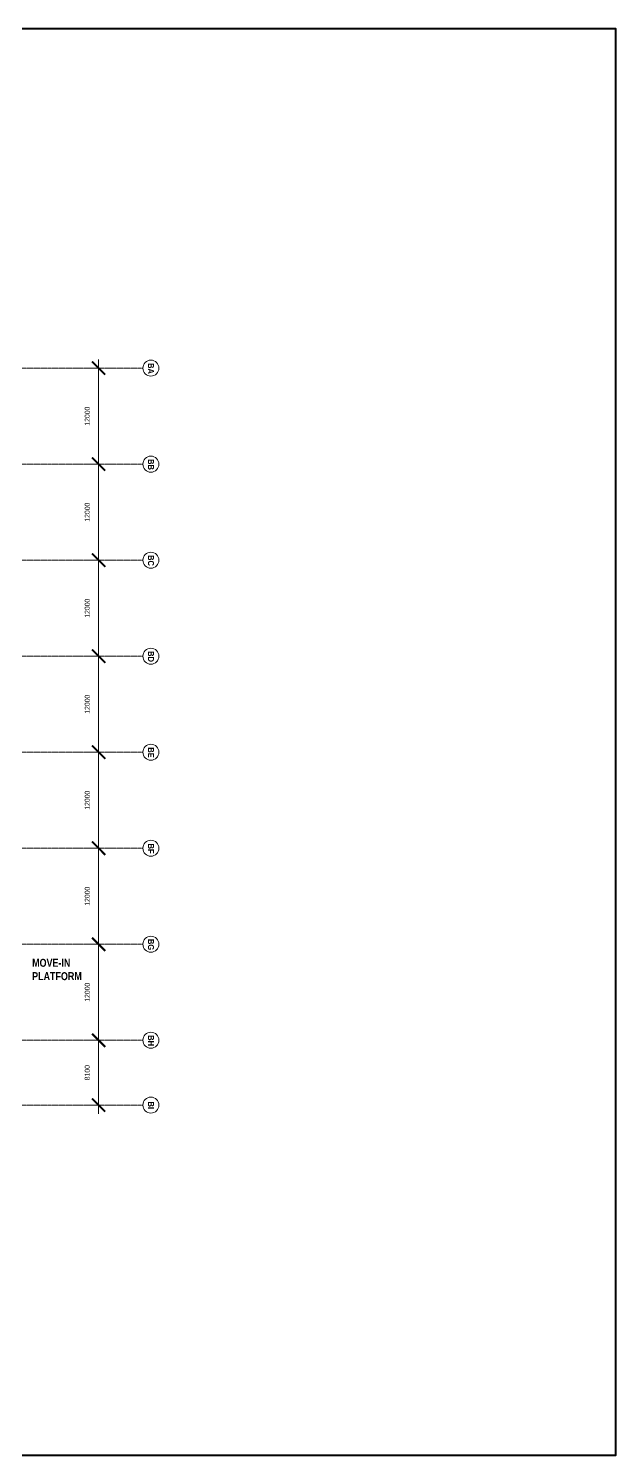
# Model space of a CAD drawing. Header units: millimetres. Extents: x -635893 to 717484, y -2208734 to -1504611.
# Drawn here: x 389227 to 462611, y -1682950 to -1504611 of the extents above; entities that cross this region are included whole.
import ezdxf

# ---------------------------------------------------------------- set-up
doc = ezdxf.new("R2010")
doc.units = ezdxf.units.MM
doc.linetypes.add('IDA - Grid Line', pattern=[3500, 2000, -500, 500, -500])
doc.layers.add('A-_ANOTGRID_E', color=7, linetype='Continuous', lineweight=9)
doc.layers.add('A-ANOT----_D', color=7, linetype='Continuous', lineweight=9)
doc.styles.add('Arial Narrow', font='ARIALN.TTF', dxfattribs={"height": 625})
doc.styles.add('Arial Narrow_B', font='ARIALNB.TTF', dxfattribs={"height": 750})
doc.styles.add('Site Area', font='arial.ttf', dxfattribs={"width": 0.8})
doc.dimstyles.new('probe phase 2', dxfattribs={"dimscale": 1100, "dimtxt": 2000, "dimasz": 1.5, "dimexe": 1, "dimexo": 1, "dimgap": 1, "dimtad": 1, "dimdec": 0, "dimzin": 3, "dimdsep": 46, "dimtxsty": 'Arial Narrow', "dimblk": 'X-F10A-LAY-S0-00-ASITE-002$0$_ArchTick', "dimcen": 0, "dimdle": 1, "dimclrd": 256, "dimclre": 256, "dimclrt": 256, "dimadec": 0, "dimazin": 0, "dimtfac": 0.5, "dimtdec": 0, "dimtix": 1, "dimtmove": 2, "dimatfit": 3, "dimfxl": 1, "dimtolj": 1, "dimtzin": 15, "dimlwd": -1, "dimlwe": -1, "dimarcsym": 0})

# ---------------------------------------------------------------- blocks, each defined once
blk = doc.blocks.new('X-F10A-LAY-S0-00-ASITE-002$0$_ArchTick')
at = {"color": 0, "linetype": 'ByBlock', "const_width": 0.15}
blk.add_lwpolyline([(-0.5, -0.5), (0.5, 0.5)], dxfattribs=at)
blk = doc.blocks.new('*D774')
at = {"layer": 'A-ANOT----_D', "color": 252, "transparency": 16777216}
for p, q in [((397991, -1545957), (397991, -1560157)), ((398546, -1547057), (396891, -1547057)), ((398546, -1559057), (396891, -1559057))]:
    blk.add_line(p, q, dxfattribs=at)
at = {"layer": 'Defpoints', "color": 0, "transparency": 16777216}
for p in [(399646, -1547057), (397991, -1559057), (399646, -1559057, 0)]:
    blk.add_point(p, dxfattribs=at)
at = {"layer": 'A-ANOT----_D', "color": 252, "transparency": 16777216, "xscale": 1650, "yscale": 1650, "zscale": 1650}
for p, rotation in [((397991, -1547057), 90), ((397991, -1559057), 270)]:
    blk.add_blockref('X-F10A-LAY-S0-00-ASITE-002$0$_ArchTick', p, dxfattribs=dict(at, rotation=rotation))
at = {"layer": 'A-ANOT----_D', "color": 252, "transparency": 16777216, "insert": (396572, -1553057), "char_height": 625, "width": 8231.19, "attachment_point": 5, "rotation": 90, "style": 'Arial Narrow'}
blk.add_mtext('\\A1;12000', dxfattribs=at)
blk = doc.blocks.new('Grid - 4 mm Dia-18759-PH2 LEVEL 3 PROBE')
at = {"layer": 'A-_ANOTGRID_E', "color": 252}
blk.add_circle((0, 0), 4, dxfattribs=at)
blk = doc.blocks.new('*D781')
at = {"layer": 'A-ANOT----_D', "color": 252, "transparency": 16777216}
for p, q in [((397991, -1557957), (397991, -1572157)), ((398546, -1559057), (396891, -1559057)), ((398546, -1571057), (396891, -1571057))]:
    blk.add_line(p, q, dxfattribs=at)
at = {"layer": 'Defpoints', "color": 0, "transparency": 16777216}
for p in [(399646, -1559057), (397991, -1571057), (399646, -1571057, 0)]:
    blk.add_point(p, dxfattribs=at)
at = {"layer": 'A-ANOT----_D', "color": 252, "transparency": 16777216, "xscale": 1650, "yscale": 1650, "zscale": 1650}
for p, rotation in [((397991, -1559057), 90), ((397991, -1571057), 270)]:
    blk.add_blockref('X-F10A-LAY-S0-00-ASITE-002$0$_ArchTick', p, dxfattribs=dict(at, rotation=rotation))
at = {"layer": 'A-ANOT----_D', "color": 252, "transparency": 16777216, "insert": (396572, -1565057), "char_height": 625, "width": 8231.19, "attachment_point": 5, "rotation": 90, "style": 'Arial Narrow'}
blk.add_mtext('\\A1;12000', dxfattribs=at)
blk = doc.blocks.new('*D782')
at = {"layer": 'A-ANOT----_D', "color": 252, "transparency": 16777216}
for p, q in [((398546, -1571057), (396891, -1571057)), ((397991, -1569957), (397991, -1584157)), ((398546, -1583057), (396891, -1583057))]:
    blk.add_line(p, q, dxfattribs=at)
at = {"layer": 'Defpoints', "color": 0, "transparency": 16777216}
for p in [(399646, -1571057), (397991, -1583057), (399646, -1583057, 0)]:
    blk.add_point(p, dxfattribs=at)
at = {"layer": 'A-ANOT----_D', "color": 252, "transparency": 16777216, "xscale": 1650, "yscale": 1650, "zscale": 1650}
for p, rotation in [((397991, -1571057), 90), ((397991, -1583057), 270)]:
    blk.add_blockref('X-F10A-LAY-S0-00-ASITE-002$0$_ArchTick', p, dxfattribs=dict(at, rotation=rotation))
at = {"layer": 'A-ANOT----_D', "color": 252, "transparency": 16777216, "insert": (396572, -1577057), "char_height": 625, "width": 8231.19, "attachment_point": 5, "rotation": 90, "style": 'Arial Narrow'}
blk.add_mtext('\\A1;12000', dxfattribs=at)
blk = doc.blocks.new('*D783')
at = {"layer": 'A-ANOT----_D', "color": 252, "transparency": 16777216}
for p, q in [((398546, -1583057), (396891, -1583057)), ((397991, -1581957), (397991, -1596157)), ((398546, -1595057), (396891, -1595057))]:
    blk.add_line(p, q, dxfattribs=at)
at = {"layer": 'Defpoints', "color": 0, "transparency": 16777216}
for p in [(399646, -1583057), (397991, -1595057), (399646, -1595057, 0)]:
    blk.add_point(p, dxfattribs=at)
at = {"layer": 'A-ANOT----_D', "color": 252, "transparency": 16777216, "xscale": 1650, "yscale": 1650, "zscale": 1650}
for p, rotation in [((397991, -1583057), 90), ((397991, -1595057), 270)]:
    blk.add_blockref('X-F10A-LAY-S0-00-ASITE-002$0$_ArchTick', p, dxfattribs=dict(at, rotation=rotation))
at = {"layer": 'A-ANOT----_D', "color": 252, "transparency": 16777216, "insert": (396572, -1589057), "char_height": 625, "width": 8231.19, "attachment_point": 5, "rotation": 90, "style": 'Arial Narrow'}
blk.add_mtext('\\A1;12000', dxfattribs=at)
blk = doc.blocks.new('*D784')
at = {"layer": 'A-ANOT----_D', "color": 252, "transparency": 16777216}
for p, q in [((397991, -1593957), (397991, -1608157)), ((398546, -1595057), (396891, -1595057)), ((398546, -1607057), (396891, -1607057))]:
    blk.add_line(p, q, dxfattribs=at)
at = {"layer": 'Defpoints', "color": 0, "transparency": 16777216}
for p in [(399646, -1595057), (397991, -1607057), (399646, -1607057, 0)]:
    blk.add_point(p, dxfattribs=at)
at = {"layer": 'A-ANOT----_D', "color": 252, "transparency": 16777216, "xscale": 1650, "yscale": 1650, "zscale": 1650}
for p, rotation in [((397991, -1595057), 90), ((397991, -1607057), 270)]:
    blk.add_blockref('X-F10A-LAY-S0-00-ASITE-002$0$_ArchTick', p, dxfattribs=dict(at, rotation=rotation))
at = {"layer": 'A-ANOT----_D', "color": 252, "transparency": 16777216, "insert": (396572, -1601057), "char_height": 625, "width": 8231.19, "attachment_point": 5, "rotation": 90, "style": 'Arial Narrow'}
blk.add_mtext('\\A1;12000', dxfattribs=at)
blk = doc.blocks.new('*D785')
at = {"layer": 'A-ANOT----_D', "color": 252, "transparency": 16777216}
for p, q in [((397991, -1605957), (397991, -1620157)), ((398546, -1607057), (396891, -1607057)), ((398546, -1619057), (396891, -1619057))]:
    blk.add_line(p, q, dxfattribs=at)
at = {"layer": 'Defpoints', "color": 0, "transparency": 16777216}
for p in [(399646, -1607057), (397991, -1619057), (399646, -1619057, 0)]:
    blk.add_point(p, dxfattribs=at)
at = {"layer": 'A-ANOT----_D', "color": 252, "transparency": 16777216, "xscale": 1650, "yscale": 1650, "zscale": 1650}
for p, rotation in [((397991, -1607057), 90), ((397991, -1619057), 270)]:
    blk.add_blockref('X-F10A-LAY-S0-00-ASITE-002$0$_ArchTick', p, dxfattribs=dict(at, rotation=rotation))
at = {"layer": 'A-ANOT----_D', "color": 252, "transparency": 16777216, "insert": (396572, -1613057), "char_height": 625, "width": 8231.19, "attachment_point": 5, "rotation": 90, "style": 'Arial Narrow'}
blk.add_mtext('\\A1;12000', dxfattribs=at)
blk = doc.blocks.new('*D786')
at = {"layer": 'A-ANOT----_D', "color": 252, "transparency": 16777216}
for p, q in [((398546, -1619057), (396891, -1619057)), ((397991, -1617957), (397991, -1632157)), ((398546, -1631057), (396891, -1631057))]:
    blk.add_line(p, q, dxfattribs=at)
at = {"layer": 'Defpoints', "color": 0, "transparency": 16777216}
for p in [(399646, -1619057), (397991, -1631057), (399646, -1631057, 0)]:
    blk.add_point(p, dxfattribs=at)
at = {"layer": 'A-ANOT----_D', "color": 252, "transparency": 16777216, "xscale": 1650, "yscale": 1650, "zscale": 1650}
for p, rotation in [((397991, -1619057), 90), ((397991, -1631057), 270)]:
    blk.add_blockref('X-F10A-LAY-S0-00-ASITE-002$0$_ArchTick', p, dxfattribs=dict(at, rotation=rotation))
at = {"layer": 'A-ANOT----_D', "color": 252, "transparency": 16777216, "insert": (396572, -1625057), "char_height": 625, "width": 8231.19, "attachment_point": 5, "rotation": 90, "style": 'Arial Narrow'}
blk.add_mtext('\\A1;12000', dxfattribs=at)
blk = doc.blocks.new('*D787')
at = {"layer": 'A-ANOT----_D', "color": 252, "transparency": 16777216}
for p, q in [((397991, -1629957), (397991, -1640257)), ((398546, -1631057), (396891, -1631057)), ((398546, -1639157), (396891, -1639157))]:
    blk.add_line(p, q, dxfattribs=at)
at = {"layer": 'Defpoints', "color": 0, "transparency": 16777216}
for p in [(399646, -1631057), (397991, -1639157), (399646, -1639157, 0)]:
    blk.add_point(p, dxfattribs=at)
at = {"layer": 'A-ANOT----_D', "color": 252, "transparency": 16777216, "xscale": 1650, "yscale": 1650, "zscale": 1650}
for p, rotation in [((397991, -1631057), 90), ((397991, -1639157), 270)]:
    blk.add_blockref('X-F10A-LAY-S0-00-ASITE-002$0$_ArchTick', p, dxfattribs=dict(at, rotation=rotation))
at = {"layer": 'A-ANOT----_D', "color": 252, "transparency": 16777216, "insert": (396572, -1635107), "char_height": 625, "width": 8231.19, "attachment_point": 5, "rotation": 90, "style": 'Arial Narrow'}
blk.add_mtext('\\A1;8100', dxfattribs=at)

msp = doc.modelspace()

# ---------------------------------------------------------------- linework, layer by layer
at = {"color": 252, "lineweight": 40}
msp.add_lwpolyline([(255083.914, -1504611.474), (462610.976, -1504611.474), (462610.976, -1682950.17), (255083.914, -1682950.17)], close=True, dxfattribs=at)
at = {"layer": 'A-_ANOTGRID_E', "color": 252, "linetype": 'IDA - Grid Line', "ltscale": 0.005}
for p, q in [((403522.966, -1547057.014, 0), (269057.981, -1547057.014, 0)), ((403522.966, -1559057.014, 0), (269057.981, -1559057.014, 0)), ((403522.966, -1571057.014, 0), (269057.981, -1571057.014, 0)), ((403522.966, -1583057.014, 0), (269057.981, -1583057.014, 0)), ((403522.966, -1595057.014, 0), (269057.981, -1595057.014, 0)), ((403522.966, -1607057.014, 0), (269057.981, -1607057.014, 0)), ((403522.966, -1619057.014, 0), (269057.981, -1619057.014, 0)), ((403522.966, -1631057.014, 0), (269057.981, -1631057.014, 0)), ((403522.966, -1639157.014, 0), (269057.981, -1639157.014, 0))]:
    msp.add_line(p, q, dxfattribs=at)

# ---------------------------------------------------------------- block references
at = {"layer": 'A-_ANOTGRID_E', "color": 252, "xscale": 250.0000000000016, "yscale": 250.0000000000016, "zscale": 250.0000000000016, "rotation": 90}
for p in [(404522.966, -1547057.014, 0), (404522.966, -1559057.014, 0), (404522.966, -1571057.014, 0), (404522.966, -1583057.014, 0), (404522.966, -1595057.014, 0), (404522.966, -1607057.014, 0), (404522.966, -1619057.014, 0), (404522.966, -1631057.014, 0), (404522.966, -1639157.014, 0)]:
    msp.add_blockref('Grid - 4 mm Dia-18759-PH2 LEVEL 3 PROBE', p, dxfattribs=at)

# ---------------------------------------------------------------- texts
at = {"color": 252, "insert": (389680.285, -1620879.843, 0), "char_height": 1000, "attachment_point": 1, "style": 'Site Area'}
msp.add_mtext_dynamic_manual_height_columns('{\\fArial|b1|i0|c0|p34;MOVE-IN PLATFORM}', width=3359.30332, gutter_width=24254.764, heights=[0], dxfattribs=at)
at = {"layer": 'A-_ANOTGRID_E', "color": 252, "char_height": 750, "attachment_point": 1, "rotation": 270, "style": 'Arial Narrow_B'}
for s, insert, width in [('BA', (404907.227, -1546421.069, 0), 1342.82656), ('BB', (404907.227, -1558421.069, 0), 1523.20625), ('BC', (404907.227, -1570421.069, 0), 1523.20625), ('BD', (404907.227, -1582421.069, 0), 1523.20625), ('BE', (404907.227, -1594444.819, 0), 1463.07969), ('BF', (404907.227, -1606469.819, 0), 1402.95312), ('BG', (404907.227, -1618396.069, 0), 1583.33281), ('BH', (404907.227, -1630421.069, 0), 1523.20625), ('BI', (404907.227, -1638711.069, 0), 1062.23594)]:
    msp.add_mtext(s, dxfattribs=dict(at, insert=insert, width=width))

# ---------------------------------------------------------------- dimensions: what is measured, and where the dimension line sits
at = {"layer": 'A-ANOT----_D', "color": 252}
for base, p1, p2, picture, middle in [((397991.494, -1559057.014, 0), (399645.966, -1547057.014, 0), (399645.966, -1559057.014, 0), '*D774', (396572.386, -1553057.014, 0)), ((397991.494, -1571057.014, 0), (399645.966, -1559057.014, 0), (399645.966, -1571057.014, 0), '*D781', (396572.386, -1565057.014, 0)), ((397991.494, -1583057.014, 0), (399645.966, -1571057.014, 0), (399645.966, -1583057.014, 0), '*D782', (396572.386, -1577057.014, 0)), ((397991.494, -1595057.014, 0), (399645.966, -1583057.014, 0), (399645.966, -1595057.014, 0), '*D783', (396572.386, -1589057.014, 0)), ((397991.494, -1607057.014, 0), (399645.966, -1595057.014, 0), (399645.966, -1607057.014, 0), '*D784', (396572.386, -1601057.014, 0)), ((397991.494, -1619057.014, 0), (399645.966, -1607057.014, 0), (399645.966, -1619057.014, 0), '*D785', (396572.386, -1613057.014, 0)), ((397991.494, -1631057.014, 0), (399645.966, -1619057.014, 0), (399645.966, -1631057.014, 0), '*D786', (396572.386, -1625057.014, 0)), ((397991.494, -1639157.014, 0), (399645.966, -1631057.014, 0), (399645.966, -1639157.014, 0), '*D787', (396572.386, -1635107.014, 0))]:
    dim = msp.add_linear_dim(base=base, p1=p1, p2=p2, angle=90, dimstyle='probe phase 2', override={"dimclrd": 252, "dimclre": 252, "dimclrt": 252}, dxfattribs=at)
    dim.commit()
    dim.dimension.update_dxf_attribs({"geometry": picture, "text_midpoint": middle})

doc.saveas('drawing.dxf')
